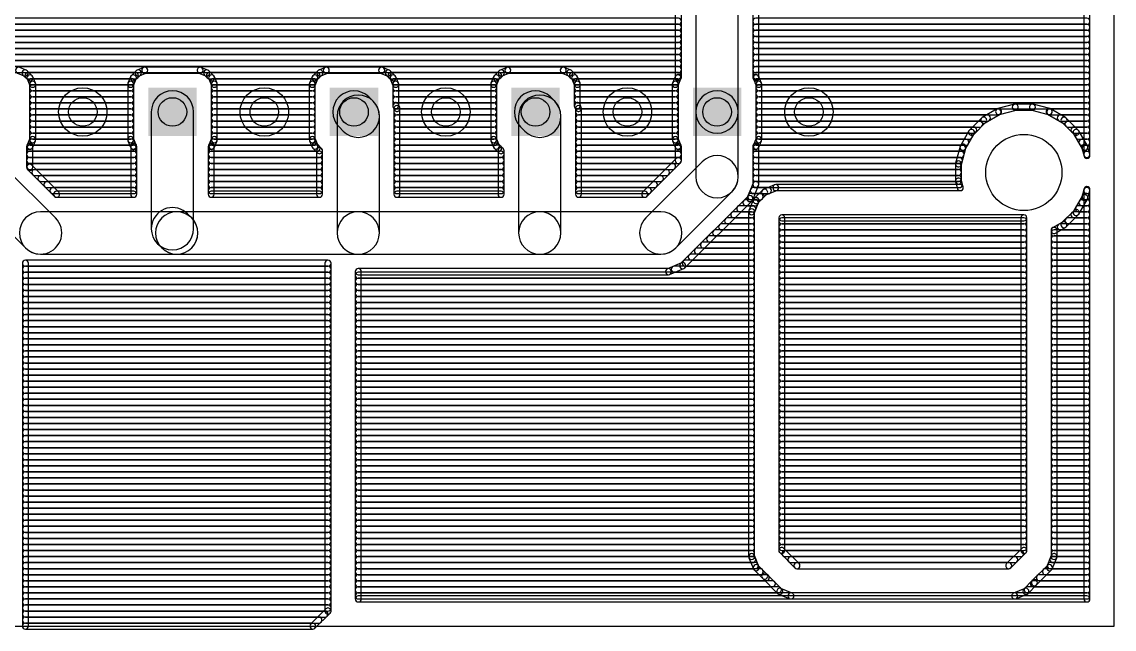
# Model space of a CAD drawing. Extents: x 5 to 83, y -5 to 101.
# Drawn here: x 36.68 to 82.53, y -5.21 to 20.29 of the extents above; entities that cross this region are included whole.
import ezdxf

# ---------------------------------------------------------------- set-up
doc = ezdxf.new("R2010")
doc.units = 0
for name, color, linetype in [('16', 175, 'CONTINUOUS'), ('17', 82, 'CONTINUOUS'), ('20', 30, 'CONTINUOUS'), ('44', 253, 'CONTINUOUS')]:
    doc.layers.add(name, color=color, linetype=linetype)

# ---------------------------------------------------------------- blocks, each defined once
blk = doc.blocks.new('SQUAREP')
blk.add_solid([(-0.5, -0.5), (0.5, -0.5), (-0.5, 0.5), (0.5, 0.5)])
blk = doc.blocks.new('ROUNDP')
blk.add_circle((0, 0), 0.5)

msp = doc.modelspace()

# ---------------------------------------------------------------- linework, layer by layer
at = {"layer": '16'}
for points in [[(81.26, 95.8006), (81.26, 14.6894, 1), (81.514, 14.6894), (81.514, 95.8006, 1)], [(66.7512, 16.51), (66.7512, 25.09, 1), (64.9732, 25.09), (64.9732, 16.51, 1)], [(64.1096, 23.6422), (64.1096, 17.9581, 1), (64.3636, 17.9581), (64.3636, 23.6422, 1)], [(67.6148, 17.9581), (67.6148, 23.6422, 1), (67.3608, 23.6422), (67.3608, 17.9581, 1)], [(35.0649, 19.939), (64.2366, 19.939, 1), (64.2366, 20.193), (35.0649, 20.193, 1)], [(35.3189, 20.193), (64.2366, 20.193, 1), (64.2366, 20.447), (35.3189, 20.447, 1)], [(67.4878, 20.193), (81.387, 20.193, 1), (81.387, 20.447), (67.4878, 20.447, 1)], [(67.4878, 19.939), (81.387, 19.939, 1), (81.387, 20.193), (67.4878, 20.193, 1)], [(34.8109, 19.685), (64.2366, 19.685, 1), (64.2366, 19.939), (34.8109, 19.939, 1)], [(67.4878, 19.685), (81.387, 19.685, 1), (81.387, 19.939), (67.4878, 19.939, 1)], [(34.3029, 19.177), (64.2366, 19.177, 1), (64.2366, 19.431), (34.3029, 19.431, 1)], [(34.5569, 19.431), (64.2366, 19.431, 1), (64.2366, 19.685), (34.5569, 19.685, 1)], [(67.4878, 19.431), (81.387, 19.431, 1), (81.387, 19.685), (67.4878, 19.685, 1)], [(67.4878, 19.177), (81.387, 19.177, 1), (81.387, 19.431), (67.4878, 19.431, 1)], [(33.7949, 18.669), (64.2366, 18.669, 1), (64.2366, 18.923), (33.7949, 18.923, 1)], [(34.0489, 18.923), (64.2366, 18.923, 1), (64.2366, 19.177), (34.0489, 19.177, 1)], [(67.4878, 18.923), (81.387, 18.923, 1), (81.387, 19.177), (67.4878, 19.177, 1)], [(67.4878, 18.669), (81.387, 18.669, 1), (81.387, 18.923), (67.4878, 18.923, 1)], [(33.2869, 18.161), (64.2366, 18.161, 1), (64.2366, 18.415), (33.2869, 18.415, 1)], [(33.5409, 18.415), (64.2366, 18.415, 1), (64.2366, 18.669), (33.5409, 18.669, 1)], [(36.8641, 18.2678), (36.5933, 18.3799, 1), (36.4961, 18.1453), (36.7668, 18.0331, 1)], [(41.7911, 18.3799), (41.5203, 18.2678, 1), (41.6175, 18.0331), (41.8883, 18.1453, 1)], [(44.1647, 18.3896), (41.8397, 18.3896, 1), (41.8397, 18.1356), (44.1647, 18.1356, 1)], [(44.4841, 18.2678), (44.2133, 18.3799, 1), (44.1161, 18.1453), (44.3868, 18.0331, 1)], [(49.4111, 18.3799), (49.1403, 18.2678, 1), (49.2375, 18.0331), (49.5083, 18.1453, 1)], [(51.7847, 18.3896), (49.4597, 18.3896, 1), (49.4597, 18.1356), (51.7847, 18.1356, 1)], [(52.1041, 18.2678), (51.8333, 18.3799, 1), (51.7361, 18.1453), (52.0068, 18.0331, 1)], [(57.0311, 18.3799), (56.7603, 18.2678, 1), (56.8575, 18.0331), (57.1283, 18.1453, 1)], [(59.4047, 18.3896), (57.0797, 18.3896, 1), (57.0797, 18.1356), (59.4047, 18.1356, 1)], [(59.7241, 18.2678), (59.4533, 18.3799, 1), (59.3561, 18.1453), (59.6268, 18.0331, 1)], [(67.4878, 18.415), (81.387, 18.415, 1), (81.387, 18.669), (67.4878, 18.669, 1)], [(67.4878, 18.161), (81.387, 18.161, 1), (81.387, 18.415), (67.4878, 18.415, 1)], [(37.1125, 18.0331), (36.9053, 18.2403, 1), (36.7256, 18.0607), (36.9329, 17.8534, 1)], [(36.9319, 17.907), (41.4525, 17.907, 1), (41.4525, 18.161), (36.9319, 18.161, 1)], [(37.2521, 17.7211), (37.14, 17.9919, 1), (36.9053, 17.8946), (37.0175, 17.6239, 1)], [(37.0903, 17.653), (41.2941, 17.653, 1), (41.2941, 17.907), (37.0903, 17.907, 1)], [(41.2444, 17.9919), (41.1323, 17.7211, 1), (41.3669, 17.6239), (41.4791, 17.8946, 1)], [(41.4791, 18.2403), (41.2719, 18.0331, 1), (41.4515, 17.8534), (41.6587, 18.0607, 1)], [(44.7325, 18.0331), (44.5253, 18.2403, 1), (44.3456, 18.0607), (44.5529, 17.8534, 1)], [(44.5519, 17.907), (49.0725, 17.907, 1), (49.0725, 18.161), (44.5519, 18.161, 1)], [(44.8721, 17.7211), (44.76, 17.9919, 1), (44.5253, 17.8946), (44.6375, 17.6239, 1)], [(44.7103, 17.653), (48.9141, 17.653, 1), (48.9141, 17.907), (44.7103, 17.907, 1)], [(48.8644, 17.9919), (48.7523, 17.7211, 1), (48.9869, 17.6239), (49.0991, 17.8946, 1)], [(49.0991, 18.2403), (48.8919, 18.0331, 1), (49.0715, 17.8534), (49.2787, 18.0607, 1)], [(52.3525, 18.0331), (52.1453, 18.2403, 1), (51.9656, 18.0607), (52.1729, 17.8534, 1)], [(52.1719, 17.907), (56.6925, 17.907, 1), (56.6925, 18.161), (52.1719, 18.161, 1)], [(52.4921, 17.7211), (52.38, 17.9919, 1), (52.1453, 17.8946), (52.2575, 17.6239, 1)], [(52.3303, 17.653), (56.5341, 17.653, 1), (56.5341, 17.907), (52.3303, 17.907, 1)], [(56.4844, 17.9919), (56.3723, 17.7211, 1), (56.6069, 17.6239), (56.7191, 17.8946, 1)], [(56.7191, 18.2403), (56.5119, 18.0331, 1), (56.6915, 17.8534), (56.8987, 18.0607, 1)], [(59.9725, 18.0331), (59.7653, 18.2403, 1), (59.5856, 18.0607), (59.7929, 17.8534, 1)], [(59.7919, 17.907), (64.2366, 17.907, 1), (64.2366, 18.161), (59.7919, 18.161, 1)], [(60.1121, 17.7211), (60, 17.9919, 1), (59.7653, 17.8946), (59.8775, 17.6239, 1)], [(59.9503, 17.653), (64.1541, 17.653, 1), (64.1541, 17.907), (59.9503, 17.907, 1)], [(64.1044, 17.9919), (63.9923, 17.7211, 1), (64.2269, 17.6239), (64.3391, 17.8946, 1)], [(64.1468, 18.0479), (64.1319, 18.0331, 1), (64.3115, 17.8534), (64.3264, 17.8683, 1)], [(67.4878, 17.907), (81.387, 17.907, 1), (81.387, 18.161), (67.4878, 18.161, 1)], [(67.5925, 18.0331), (67.5776, 18.0479, 1), (67.398, 17.8683), (67.4129, 17.8534, 1)], [(67.7321, 17.7211), (67.62, 17.9919, 1), (67.3853, 17.8946), (67.4975, 17.6239, 1)], [(67.5703, 17.653), (81.387, 17.653, 1), (81.387, 17.907), (67.5703, 17.907, 1)], [(37.2618, 15.3475), (37.2618, 17.6725, 1), (37.0078, 17.6725), (37.0078, 15.3475, 1)], [(37.1348, 17.399), (41.2496, 17.399, 1), (41.2496, 17.653), (37.1348, 17.653, 1)], [(41.1226, 17.6725), (41.1226, 15.3475, 1), (41.3766, 15.3475), (41.3766, 17.6725, 1)], [(44.8818, 15.3475), (44.8818, 17.6725, 1), (44.6278, 17.6725), (44.6278, 15.3475, 1)], [(44.7548, 17.399), (48.8696, 17.399, 1), (48.8696, 17.653), (44.7548, 17.653, 1)], [(48.7426, 17.6725), (48.7426, 15.3475, 1), (48.9966, 15.3475), (48.9966, 17.6725, 1)], [(52.5018, 16.7782), (52.5018, 17.6725, 1), (52.2478, 17.6725), (52.2478, 16.7782, 1)], [(52.3748, 17.399), (56.4896, 17.399, 1), (56.4896, 17.653), (52.3748, 17.653, 1)], [(56.3626, 17.6725), (56.3626, 15.3475, 1), (56.6166, 15.3475), (56.6166, 17.6725, 1)], [(60.1218, 16.7782), (60.1218, 17.6725, 1), (59.8678, 17.6725), (59.8678, 16.7782, 1)], [(59.9948, 17.399), (64.1096, 17.399, 1), (64.1096, 17.653), (59.9948, 17.653, 1)], [(63.9826, 17.6725), (63.9826, 15.3475, 1), (64.2366, 15.3475), (64.2366, 17.6725, 1)], [(67.7418, 15.3475), (67.7418, 17.6725, 1), (67.4878, 17.6725), (67.4878, 15.3475, 1)], [(67.6148, 17.399), (81.387, 17.399, 1), (81.387, 17.653), (67.6148, 17.653, 1)], [(37.1348, 17.145), (41.2496, 17.145, 1), (41.2496, 17.399), (37.1348, 17.399, 1)], [(37.1348, 16.891), (41.2496, 16.891, 1), (41.2496, 17.145), (37.1348, 17.145, 1)], [(42.1132, 16.51), (42.1132, 11.6078, 1), (43.8912, 11.6078), (43.8912, 16.51, 1)], [(44.7548, 17.145), (48.8696, 17.145, 1), (48.8696, 17.399), (44.7548, 17.399, 1)], [(44.7548, 16.891), (48.8696, 16.891, 1), (48.8696, 17.145), (44.7548, 17.145, 1)], [(49.9936, 15.8814), (50.1714, 15.7036, 1), (51.4286, 16.9608), (51.2508, 17.1386, 1)], [(49.911, 16.3322), (49.911, 11.43, 1), (51.689, 11.43), (51.689, 16.3322, 1)], [(52.3748, 17.145), (56.4896, 17.145, 1), (56.4896, 17.399), (52.3748, 17.399, 1)], [(52.3748, 16.891), (56.4896, 16.891, 1), (56.4896, 17.145), (52.3748, 17.145, 1)], [(57.6136, 15.8814), (57.7914, 15.7036, 1), (59.0486, 16.9608), (58.8708, 17.1386, 1)], [(57.531, 16.3322), (57.531, 11.43, 1), (59.309, 11.43), (59.309, 16.3322, 1)], [(59.9948, 17.145), (64.1096, 17.145, 1), (64.1096, 17.399), (59.9948, 17.399, 1)], [(59.9948, 16.891), (64.1096, 16.891, 1), (64.1096, 17.145), (59.9948, 17.145, 1)], [(66.7512, 13.7922), (66.7512, 16.51, 1), (64.9732, 16.51), (64.9732, 13.7922, 1)], [(67.6148, 17.145), (81.387, 17.145, 1), (81.387, 17.399), (67.6148, 17.399, 1)], [(67.6148, 16.891), (81.387, 16.891, 1), (81.387, 17.145), (67.6148, 17.145, 1)], [(37.1348, 16.637), (41.2496, 16.637, 1), (41.2496, 16.891), (37.1348, 16.891, 1)], [(37.1348, 16.383), (41.2496, 16.383, 1), (41.2496, 16.637), (37.1348, 16.637, 1)], [(44.7548, 16.637), (48.8696, 16.637, 1), (48.8696, 16.891), (44.7548, 16.891, 1)], [(44.7548, 16.383), (48.8696, 16.383, 1), (48.8696, 16.637), (44.7548, 16.637, 1)], [(52.5429, 16.7042), (52.4921, 16.8268, 1), (52.2575, 16.7296), (52.3083, 16.6069, 1)], [(52.3807, 16.637), (56.4896, 16.637, 1), (56.4896, 16.891), (52.3807, 16.891, 1)], [(52.5526, 13.0556), (52.5526, 16.6556, 1), (52.2986, 16.6556), (52.2986, 13.0556, 1)], [(52.4256, 16.383), (56.4896, 16.383, 1), (56.4896, 16.637), (52.4256, 16.637, 1)], [(60.1629, 16.7042), (60.1121, 16.8268, 1), (59.8775, 16.7296), (59.9283, 16.6069, 1)], [(60.0007, 16.637), (64.1096, 16.637, 1), (64.1096, 16.891), (60.0007, 16.891, 1)], [(60.1726, 13.0556), (60.1726, 16.6556, 1), (59.9186, 16.6556), (59.9186, 13.0556, 1)], [(60.0456, 16.383), (64.1096, 16.383, 1), (64.1096, 16.637), (60.0456, 16.637, 1)], [(67.6148, 16.637), (81.387, 16.637, 1), (81.387, 16.891), (67.6148, 16.891, 1)], [(67.6148, 16.383), (77.6534, 16.383, 1), (77.6534, 16.637), (67.6148, 16.637, 1)], [(77.6177, 16.6361), (76.9923, 16.2749, 1), (77.1193, 16.055), (77.7447, 16.4161, 1)], [(78.346, 16.8357), (77.6484, 16.6487, 1), (77.7141, 16.4034), (78.4117, 16.5903, 1)], [(79.1011, 16.84), (78.3789, 16.84, 1), (78.3789, 16.586), (79.1011, 16.586, 1)], [(79.8316, 16.6487), (79.134, 16.8357, 1), (79.0683, 16.5903), (79.7659, 16.4034, 1)], [(80.4877, 16.2749), (79.8623, 16.6361, 1), (79.7353, 16.4161), (80.3607, 16.055, 1)], [(79.8266, 16.383), (81.387, 16.383, 1), (81.387, 16.637), (79.8266, 16.637, 1)], [(37.1348, 16.129), (41.2496, 16.129, 1), (41.2496, 16.383), (37.1348, 16.383, 1)], [(37.1348, 15.875), (41.2496, 15.875, 1), (41.2496, 16.129), (37.1348, 16.129, 1)], [(44.7548, 16.129), (48.8696, 16.129, 1), (48.8696, 16.383), (44.7548, 16.383, 1)], [(44.7548, 15.875), (48.8696, 15.875, 1), (48.8696, 16.129), (44.7548, 16.129, 1)], [(52.4256, 16.129), (56.4896, 16.129, 1), (56.4896, 16.383), (52.4256, 16.383, 1)], [(52.4256, 15.875), (56.4896, 15.875, 1), (56.4896, 16.129), (52.4256, 16.129, 1)], [(60.0456, 16.129), (64.1096, 16.129, 1), (64.1096, 16.383), (60.0456, 16.383, 1)], [(60.0456, 15.875), (64.1096, 15.875, 1), (64.1096, 16.129), (60.0456, 16.129, 1)], [(67.6148, 16.129), (77.2135, 16.129, 1), (77.2135, 16.383), (67.6148, 16.383, 1)], [(67.6148, 15.875), (76.8928, 15.875, 1), (76.8928, 16.129), (67.6148, 16.129, 1)], [(76.966, 16.2547), (76.4553, 15.744, 1), (76.6349, 15.5644), (77.1456, 16.0751, 1)], [(80.2665, 16.129), (81.387, 16.129, 1), (81.387, 16.383), (80.2665, 16.383, 1)], [(81.0247, 15.744), (80.514, 16.2547, 1), (80.3344, 16.0751), (80.8451, 15.5644, 1)], [(80.5872, 15.875), (81.387, 15.875, 1), (81.387, 16.129), (80.5872, 16.129, 1)], [(37.1348, 15.621), (41.2496, 15.621, 1), (41.2496, 15.875), (37.1348, 15.875, 1)], [(37.1348, 15.367), (41.2496, 15.367, 1), (41.2496, 15.621), (37.1348, 15.621, 1)], [(44.7548, 15.621), (48.8696, 15.621, 1), (48.8696, 15.875), (44.7548, 15.875, 1)], [(44.7548, 15.367), (48.8696, 15.367, 1), (48.8696, 15.621), (44.7548, 15.621, 1)], [(52.4256, 15.621), (56.4896, 15.621, 1), (56.4896, 15.875), (52.4256, 15.875, 1)], [(52.4256, 15.367), (56.4896, 15.367, 1), (56.4896, 15.621), (52.4256, 15.621, 1)], [(60.0456, 15.621), (64.1096, 15.621, 1), (64.1096, 15.875), (60.0456, 15.875, 1)], [(60.0456, 15.367), (64.1096, 15.367, 1), (64.1096, 15.621), (60.0456, 15.621, 1)], [(67.6148, 15.621), (76.6388, 15.621, 1), (76.6388, 15.875), (67.6148, 15.875, 1)], [(67.6148, 15.367), (76.4525, 15.367, 1), (76.4525, 15.621), (67.6148, 15.621, 1)], [(76.4351, 15.7177), (76.0739, 15.0923, 1), (76.2939, 14.9653), (76.655, 15.5907, 1)], [(80.8412, 15.621), (81.387, 15.621, 1), (81.387, 15.875), (80.8412, 15.875, 1)], [(81.4061, 15.0923), (81.0449, 15.7177, 1), (80.825, 15.5907), (81.1861, 14.9653, 1)], [(81.0275, 15.367), (81.387, 15.367, 1), (81.387, 15.621), (81.0275, 15.621, 1)], [(37.0976, 14.9721), (37.1124, 14.9869, 1), (36.9329, 15.1666), (36.918, 15.1517, 1)], [(37.1348, 14.1861), (37.1348, 15.0619, 1), (36.8808, 15.0619), (36.8808, 14.1861, 1)], [(37.14, 15.0281), (37.2521, 15.2989, 1), (37.0175, 15.3961), (36.9053, 15.1253, 1)], [(37.0903, 15.113), (41.2941, 15.113, 1), (41.2941, 15.367), (37.0903, 15.367, 1)], [(41.1323, 15.2989), (41.2444, 15.0281, 1), (41.4791, 15.1253), (41.3669, 15.3961, 1)], [(41.2719, 14.9869), (41.2868, 14.9721, 1), (41.4664, 15.1517), (41.4515, 15.1666, 1)], [(41.2496, 15.0619), (41.2496, 13.0556, 1), (41.5036, 13.0556), (41.5036, 15.0619, 1)], [(44.7176, 14.9721), (44.7324, 14.9869, 1), (44.5529, 15.1666), (44.538, 15.1517, 1)], [(44.7548, 13.0556), (44.7548, 15.0619, 1), (44.5008, 15.0619), (44.5008, 13.0556, 1)], [(44.76, 15.0281), (44.8721, 15.2989, 1), (44.6375, 15.3961), (44.5253, 15.1253, 1)], [(44.7103, 15.113), (48.9141, 15.113, 1), (48.9141, 15.367), (44.7103, 15.367, 1)], [(48.7523, 15.2989), (48.8644, 15.0281, 1), (49.0991, 15.1253), (48.9869, 15.3961, 1)], [(48.8919, 14.9869), (49.0846, 14.7943, 1), (49.2642, 14.9739), (49.0715, 15.1666, 1)], [(52.4256, 15.113), (56.5341, 15.113, 1), (56.5341, 15.367), (52.4256, 15.367, 1)], [(56.3723, 15.2989), (56.4844, 15.0281, 1), (56.7191, 15.1253), (56.6069, 15.3961, 1)], [(56.5119, 14.9869), (56.7046, 14.7943, 1), (56.8842, 14.9739), (56.6915, 15.1666, 1)], [(60.0456, 15.113), (64.1541, 15.113, 1), (64.1541, 15.367), (60.0456, 15.367, 1)], [(63.9923, 15.2989), (64.1044, 15.0281, 1), (64.3391, 15.1253), (64.2269, 15.3961, 1)], [(64.1319, 14.9869), (64.1468, 14.9721, 1), (64.3264, 15.1517), (64.3115, 15.1665, 1)], [(64.1096, 15.0619), (64.1096, 14.4655, 1), (64.3636, 14.4655), (64.3636, 15.0619, 1)], [(67.5776, 14.9721), (67.5925, 14.9869, 1), (67.4129, 15.1665), (67.398, 15.1517, 1)], [(67.6148, 13.4688), (67.6148, 15.0619, 1), (67.3608, 15.0619), (67.3608, 13.4688, 1)], [(67.62, 15.0281), (67.7321, 15.2989, 1), (67.4975, 15.3961), (67.3853, 15.1253, 1)], [(67.5703, 15.113), (76.3059, 15.113, 1), (76.3059, 15.367), (67.5703, 15.367, 1)], [(76.0613, 15.0616), (75.8743, 14.364, 1), (76.1197, 14.2983), (76.3066, 14.9959, 1)], [(81.1741, 15.113), (81.387, 15.113, 1), (81.387, 15.367), (81.1741, 15.367, 1)], [(81.5097, 14.7222), (81.4187, 15.0616, 1), (81.1734, 14.9959), (81.2643, 14.6565, 1)], [(37.0078, 14.859), (41.3766, 14.859, 1), (41.3766, 15.113), (37.0078, 15.113, 1)], [(37.0078, 14.605), (41.3766, 14.605, 1), (41.3766, 14.859), (37.0078, 14.859, 1)], [(44.6278, 14.859), (49.0725, 14.859, 1), (49.0725, 15.113), (44.6278, 15.113, 1)], [(44.6278, 14.605), (49.1744, 14.605, 1), (49.1744, 14.859), (44.6278, 14.859, 1)], [(49.0474, 14.8841), (49.0474, 13.0556, 1), (49.3014, 13.0556), (49.3014, 14.8841, 1)], [(52.4256, 14.859), (56.6925, 14.859, 1), (56.6925, 15.113), (52.4256, 15.113, 1)], [(52.4256, 14.605), (56.7944, 14.605, 1), (56.7944, 14.859), (52.4256, 14.859, 1)], [(56.6674, 14.8841), (56.6674, 13.0556, 1), (56.9214, 13.0556), (56.9214, 14.8841, 1)], [(60.0456, 14.859), (64.2366, 14.859, 1), (64.2366, 15.113), (60.0456, 15.113, 1)], [(60.0456, 14.605), (64.2366, 14.605, 1), (64.2366, 14.859), (60.0456, 14.859, 1)], [(64.1286, 10.8014), (66.4908, 13.1636, 1), (65.2336, 14.4208), (62.8714, 12.0586, 1)], [(67.4878, 14.859), (76.1725, 14.859, 1), (76.1725, 15.113), (67.4878, 15.113, 1)], [(67.4878, 14.605), (76.1044, 14.605, 1), (76.1044, 14.859), (67.4878, 14.859, 1)], [(81.3075, 14.859), (81.387, 14.859, 1), (81.387, 15.113), (81.3075, 15.113, 1)], [(81.3756, 14.605), (81.387, 14.605, 1), (81.387, 14.859), (81.3756, 14.859, 1)], [(34.7536, 12.8842), (36.8364, 10.8014, 1), (38.0936, 12.0586), (36.0108, 14.1414, 1)], [(37.0078, 14.351), (41.3766, 14.351, 1), (41.3766, 14.605), (37.0078, 14.605, 1)], [(37.0078, 14.097), (41.3766, 14.097, 1), (41.3766, 14.351), (37.0078, 14.351, 1)], [(38.2281, 13.1454), (37.0976, 14.2759, 1), (36.918, 14.0963), (38.0485, 12.9658, 1)], [(44.6278, 14.351), (49.1744, 14.351, 1), (49.1744, 14.605), (44.6278, 14.605, 1)], [(44.6278, 14.097), (49.1744, 14.097, 1), (49.1744, 14.351), (44.6278, 14.351, 1)], [(52.4256, 14.351), (56.7944, 14.351, 1), (56.7944, 14.605), (52.4256, 14.605, 1)], [(52.4256, 14.097), (56.7944, 14.097, 1), (56.7944, 14.351), (52.4256, 14.351, 1)], [(60.0456, 14.351), (64.2366, 14.351, 1), (64.2366, 14.605), (60.0456, 14.605, 1)], [(60.0456, 14.097), (63.9951, 14.097, 1), (63.9951, 14.351), (60.0456, 14.351, 1)], [(64.1468, 14.5553), (62.7368, 13.1454, 1), (62.9165, 12.9658), (64.3264, 14.3757, 1)], [(67.4878, 14.351), (76.0364, 14.351, 1), (76.0364, 14.605), (67.4878, 14.605, 1)], [(67.4878, 14.097), (75.997, 14.097, 1), (75.997, 14.351), (67.4878, 14.351, 1)], [(75.87, 14.3311), (75.87, 13.6089, 1), (76.124, 13.6089), (76.124, 14.3311, 1)], [(37.2239, 13.843), (41.3766, 13.843, 1), (41.3766, 14.097), (37.2239, 14.097, 1)], [(37.4779, 13.589), (41.3766, 13.589, 1), (41.3766, 13.843), (37.4779, 13.843, 1)], [(44.6278, 13.843), (49.1744, 13.843, 1), (49.1744, 14.097), (44.6278, 14.097, 1)], [(44.6278, 13.589), (49.1744, 13.589, 1), (49.1744, 13.843), (44.6278, 13.843, 1)], [(52.4256, 13.843), (56.7944, 13.843, 1), (56.7944, 14.097), (52.4256, 14.097, 1)], [(52.4256, 13.589), (56.7944, 13.589, 1), (56.7944, 13.843), (52.4256, 13.843, 1)], [(60.0456, 13.843), (63.7411, 13.843, 1), (63.7411, 14.097), (60.0456, 14.097, 1)], [(60.0456, 13.589), (63.4871, 13.589, 1), (63.4871, 13.843), (60.0456, 13.843, 1)], [(67.4878, 13.843), (75.997, 13.843, 1), (75.997, 14.097), (67.4878, 14.097, 1)], [(67.4878, 13.589), (75.997, 13.589, 1), (75.997, 13.843), (67.4878, 13.843, 1)], [(37.7319, 13.335), (41.3766, 13.335, 1), (41.3766, 13.589), (37.7319, 13.589, 1)], [(37.9859, 13.081), (41.3766, 13.081, 1), (41.3766, 13.335), (37.9859, 13.335, 1)], [(44.6278, 13.335), (49.1744, 13.335, 1), (49.1744, 13.589), (44.6278, 13.589, 1)], [(44.6278, 13.081), (49.1744, 13.081, 1), (49.1744, 13.335), (44.6278, 13.335, 1)], [(52.4256, 13.335), (56.7944, 13.335, 1), (56.7944, 13.589), (52.4256, 13.589, 1)], [(52.4256, 13.081), (56.7944, 13.081, 1), (56.7944, 13.335), (52.4256, 13.335, 1)], [(60.0456, 13.335), (63.2331, 13.335, 1), (63.2331, 13.589), (60.0456, 13.589, 1)], [(60.0456, 13.081), (62.9791, 13.081, 1), (62.9791, 13.335), (60.0456, 13.335, 1)], [(67.3576, 12.8228), (67.6051, 13.4202, 1), (67.3705, 13.5174), (67.123, 12.92, 1)], [(67.3798, 13.081), (68.0208, 13.081, 1), (68.0208, 13.335), (67.3798, 13.335, 1)], [(67.485, 13.335), (76.0364, 13.335, 1), (76.0364, 13.589), (67.485, 13.589, 1)], [(68.2788, 13.4523), (67.812, 13.259, 1), (67.9092, 13.0243), (68.376, 13.2177, 1)], [(76.0704, 13.462), (68.3274, 13.462, 1), (68.3274, 13.208), (76.0704, 13.208, 1)], [(75.8743, 13.576), (75.9477, 13.3021, 1), (76.1931, 13.3679), (76.1197, 13.6417, 1)], [(81.4187, 12.8784), (81.5097, 13.2178, 1), (81.2643, 13.2835), (81.1734, 12.9441, 1)], [(81.3756, 13.081), (81.387, 13.081, 1), (81.387, 13.335), (81.3756, 13.335, 1)], [(81.26, 13.2506), (81.26, -3.937, 1), (81.514, -3.937), (81.514, 13.2506, 1)], [(41.3766, 13.1826), (38.1383, 13.1826, 1), (38.1383, 12.9286), (41.3766, 12.9286, 1)], [(49.1744, 13.1826), (44.6278, 13.1826, 1), (44.6278, 12.9286), (49.1744, 12.9286, 1)], [(56.7944, 13.1826), (52.4256, 13.1826, 1), (52.4256, 12.9286), (56.7944, 12.9286, 1)], [(62.8267, 13.1826), (60.0456, 13.1826, 1), (60.0456, 12.9286), (62.8267, 12.9286, 1)], [(64.5106, 9.9621), (67.3301, 12.7816, 1), (67.1505, 12.9612), (64.331, 10.1417, 1)], [(67.2745, 12.827), (67.673, 12.827, 1), (67.673, 13.081), (67.2745, 13.081, 1)], [(67.386, 12.833), (67.1927, 12.3662, 1), (67.4273, 12.269), (67.6207, 12.7358, 1)], [(67.7708, 13.2315), (67.4135, 12.8742, 1), (67.5931, 12.6946), (67.9504, 13.0518, 1)], [(81.0449, 12.2223), (81.4061, 12.8477, 1), (81.1861, 12.9747), (80.825, 12.3493, 1)], [(81.3075, 12.827), (81.387, 12.827, 1), (81.387, 13.081), (81.3075, 13.081, 1)], [(42.3736, 10.9792), (42.5514, 10.8014, 1), (43.8086, 12.0586), (43.6308, 12.2364, 1)], [(66.8149, 12.319), (67.3632, 12.319, 1), (67.3632, 12.573), (66.8149, 12.573, 1)], [(67.0689, 12.573), (67.4684, 12.573, 1), (67.4684, 12.827), (67.0689, 12.827, 1)], [(67.183, 12.3176), (67.183, -2.1576, 1), (67.437, -2.1576), (67.437, 12.3176, 1)], [(80.514, 11.6853), (81.0247, 12.196, 1), (80.8451, 12.3756), (80.3344, 11.8649, 1)], [(81.0275, 12.319), (81.387, 12.319, 1), (81.387, 12.573), (81.0275, 12.573, 1)], [(81.1741, 12.573), (81.387, 12.573, 1), (81.387, 12.827), (81.1741, 12.827, 1)], [(37.465, 10.541), (43.18, 10.541, 1), (43.18, 12.319), (37.465, 12.319, 1)], [(43.18, 10.541), (50.8, 10.541, 1), (50.8, 12.319), (43.18, 12.319, 1)], [(50.8, 10.541), (58.42, 10.541, 1), (58.42, 12.319), (50.8, 12.319, 1)], [(58.42, 10.541), (63.5, 10.541, 1), (63.5, 12.319), (58.42, 12.319, 1)], [(66.3069, 11.811), (67.31, 11.811, 1), (67.31, 12.065), (66.3069, 12.065, 1)], [(66.5609, 12.065), (67.31, 12.065, 1), (67.31, 12.319), (66.5609, 12.319, 1)], [(80.5872, 11.811), (81.387, 11.811, 1), (81.387, 12.065), (80.5872, 12.065, 1)], [(80.8412, 12.065), (81.387, 12.065, 1), (81.387, 12.319), (80.8412, 12.319, 1)], [(65.7989, 11.303), (67.31, 11.303, 1), (67.31, 11.557), (65.7989, 11.557, 1)], [(66.0529, 11.557), (67.31, 11.557, 1), (67.31, 11.811), (66.0529, 11.811, 1)], [(80.0735, 11.4259), (80.4877, 11.6651, 1), (80.3607, 11.885), (79.9465, 11.6459, 1)], [(80.137, -2.1576), (80.137, 11.5359, 1), (79.883, 11.5359), (79.883, -2.1576, 1)], [(80.01, 11.303), (81.387, 11.303, 1), (81.387, 11.557), (80.01, 11.557, 1)], [(80.2665, 11.557), (81.387, 11.557, 1), (81.387, 11.811), (80.2665, 11.811, 1)], [(65.2909, 10.795), (67.31, 10.795, 1), (67.31, 11.049), (65.2909, 11.049, 1)], [(65.5449, 11.049), (67.31, 11.049, 1), (67.31, 11.303), (65.5449, 11.303, 1)], [(80.01, 11.049), (81.387, 11.049, 1), (81.387, 11.303), (80.01, 11.303, 1)], [(80.01, 10.795), (81.387, 10.795, 1), (81.387, 11.049), (80.01, 11.049, 1)], [(65.0369, 10.541), (67.31, 10.541, 1), (67.31, 10.795), (65.0369, 10.795, 1)], [(80.01, 10.541), (81.387, 10.541, 1), (81.387, 10.795), (80.01, 10.795, 1)], [(63.872, 9.6871), (64.4694, 9.9345, 1), (64.3722, 10.1692), (63.7747, 9.9217, 1)], [(64.5289, 10.033), (67.31, 10.033, 1), (67.31, 10.287), (64.5289, 10.287, 1)], [(64.7829, 10.287), (67.31, 10.287, 1), (67.31, 10.541), (64.7829, 10.541, 1)], [(80.01, 10.287), (81.387, 10.287, 1), (81.387, 10.541), (80.01, 10.541, 1)], [(80.01, 10.033), (81.387, 10.033, 1), (81.387, 10.287), (80.01, 10.287, 1)], [(50.927, -3.937), (50.927, 9.8044, 1), (50.673, 9.8044), (50.673, -3.937, 1)], [(50.8, 9.6774), (63.8234, 9.6774, 1), (63.8234, 9.9314), (50.8, 9.9314, 1)], [(50.8, 9.525), (67.31, 9.525, 1), (67.31, 9.779), (50.8, 9.779, 1)], [(64.0686, 9.779), (67.31, 9.779, 1), (67.31, 10.033), (64.0686, 10.033, 1)], [(80.01, 9.779), (81.387, 9.779, 1), (81.387, 10.033), (80.01, 10.033, 1)], [(80.01, 9.525), (81.387, 9.525, 1), (81.387, 9.779), (80.01, 9.779, 1)], [(50.8, 9.271), (67.31, 9.271, 1), (67.31, 9.525), (50.8, 9.525, 1)], [(50.8, 9.017), (67.31, 9.017, 1), (67.31, 9.271), (50.8, 9.271, 1)], [(80.01, 9.271), (81.387, 9.271, 1), (81.387, 9.525), (80.01, 9.525, 1)], [(80.01, 9.017), (81.387, 9.017, 1), (81.387, 9.271), (80.01, 9.271, 1)], [(50.8, 8.763), (67.31, 8.763, 1), (67.31, 9.017), (50.8, 9.017, 1)], [(50.8, 8.509), (67.31, 8.509, 1), (67.31, 8.763), (50.8, 8.763, 1)], [(80.01, 8.763), (81.387, 8.763, 1), (81.387, 9.017), (80.01, 9.017, 1)], [(80.01, 8.509), (81.387, 8.509, 1), (81.387, 8.763), (80.01, 8.763, 1)], [(50.8, 8.255), (67.31, 8.255, 1), (67.31, 8.509), (50.8, 8.509, 1)], [(50.8, 8.001), (67.31, 8.001, 1), (67.31, 8.255), (50.8, 8.255, 1)], [(80.01, 8.255), (81.387, 8.255, 1), (81.387, 8.509), (80.01, 8.509, 1)], [(80.01, 8.001), (81.387, 8.001, 1), (81.387, 8.255), (80.01, 8.255, 1)], [(50.8, 7.747), (67.31, 7.747, 1), (67.31, 8.001), (50.8, 8.001, 1)], [(80.01, 7.747), (81.387, 7.747, 1), (81.387, 8.001), (80.01, 8.001, 1)], [(50.8, 7.493), (67.31, 7.493, 1), (67.31, 7.747), (50.8, 7.747, 1)], [(50.8, 7.239), (67.31, 7.239, 1), (67.31, 7.493), (50.8, 7.493, 1)], [(80.01, 7.493), (81.387, 7.493, 1), (81.387, 7.747), (80.01, 7.747, 1)], [(80.01, 7.239), (81.387, 7.239, 1), (81.387, 7.493), (80.01, 7.493, 1)], [(50.8, 6.985), (67.31, 6.985, 1), (67.31, 7.239), (50.8, 7.239, 1)], [(50.8, 6.731), (67.31, 6.731, 1), (67.31, 6.985), (50.8, 6.985, 1)], [(80.01, 6.985), (81.387, 6.985, 1), (81.387, 7.239), (80.01, 7.239, 1)], [(80.01, 6.731), (81.387, 6.731, 1), (81.387, 6.985), (80.01, 6.985, 1)], [(50.8, 6.477), (67.31, 6.477, 1), (67.31, 6.731), (50.8, 6.731, 1)], [(50.8, 6.223), (67.31, 6.223, 1), (67.31, 6.477), (50.8, 6.477, 1)], [(80.01, 6.477), (81.387, 6.477, 1), (81.387, 6.731), (80.01, 6.731, 1)], [(80.01, 6.223), (81.387, 6.223, 1), (81.387, 6.477), (80.01, 6.477, 1)], [(50.8, 5.969), (67.31, 5.969, 1), (67.31, 6.223), (50.8, 6.223, 1)], [(50.8, 5.715), (67.31, 5.715, 1), (67.31, 5.969), (50.8, 5.969, 1)], [(80.01, 5.969), (81.387, 5.969, 1), (81.387, 6.223), (80.01, 6.223, 1)], [(80.01, 5.715), (81.387, 5.715, 1), (81.387, 5.969), (80.01, 5.969, 1)], [(50.8, 5.461), (67.31, 5.461, 1), (67.31, 5.715), (50.8, 5.715, 1)], [(80.01, 5.461), (81.387, 5.461, 1), (81.387, 5.715), (80.01, 5.715, 1)], [(50.8, 5.207), (67.31, 5.207, 1), (67.31, 5.461), (50.8, 5.461, 1)], [(50.8, 4.953), (67.31, 4.953, 1), (67.31, 5.207), (50.8, 5.207, 1)], [(80.01, 5.207), (81.387, 5.207, 1), (81.387, 5.461), (80.01, 5.461, 1)], [(80.01, 4.953), (81.387, 4.953, 1), (81.387, 5.207), (80.01, 5.207, 1)], [(50.8, 4.699), (67.31, 4.699, 1), (67.31, 4.953), (50.8, 4.953, 1)], [(50.8, 4.445), (67.31, 4.445, 1), (67.31, 4.699), (50.8, 4.699, 1)], [(80.01, 4.699), (81.387, 4.699, 1), (81.387, 4.953), (80.01, 4.953, 1)], [(80.01, 4.445), (81.387, 4.445, 1), (81.387, 4.699), (80.01, 4.699, 1)], [(50.8, 4.191), (67.31, 4.191, 1), (67.31, 4.445), (50.8, 4.445, 1)], [(50.8, 3.937), (67.31, 3.937, 1), (67.31, 4.191), (50.8, 4.191, 1)], [(80.01, 4.191), (81.387, 4.191, 1), (81.387, 4.445), (80.01, 4.445, 1)], [(80.01, 3.937), (81.387, 3.937, 1), (81.387, 4.191), (80.01, 4.191, 1)], [(50.8, 3.683), (67.31, 3.683, 1), (67.31, 3.937), (50.8, 3.937, 1)], [(50.8, 3.429), (67.31, 3.429, 1), (67.31, 3.683), (50.8, 3.683, 1)], [(80.01, 3.683), (81.387, 3.683, 1), (81.387, 3.937), (80.01, 3.937, 1)], [(80.01, 3.429), (81.387, 3.429, 1), (81.387, 3.683), (80.01, 3.683, 1)], [(50.8, 3.175), (67.31, 3.175, 1), (67.31, 3.429), (50.8, 3.429, 1)], [(80.01, 3.175), (81.387, 3.175, 1), (81.387, 3.429), (80.01, 3.429, 1)], [(50.8, 2.921), (67.31, 2.921, 1), (67.31, 3.175), (50.8, 3.175, 1)], [(50.8, 2.667), (67.31, 2.667, 1), (67.31, 2.921), (50.8, 2.921, 1)], [(80.01, 2.921), (81.387, 2.921, 1), (81.387, 3.175), (80.01, 3.175, 1)], [(80.01, 2.667), (81.387, 2.667, 1), (81.387, 2.921), (80.01, 2.921, 1)], [(50.8, 2.413), (67.31, 2.413, 1), (67.31, 2.667), (50.8, 2.667, 1)], [(50.8, 2.159), (67.31, 2.159, 1), (67.31, 2.413), (50.8, 2.413, 1)], [(80.01, 2.413), (81.387, 2.413, 1), (81.387, 2.667), (80.01, 2.667, 1)], [(80.01, 2.159), (81.387, 2.159, 1), (81.387, 2.413), (80.01, 2.413, 1)], [(50.8, 1.905), (67.31, 1.905, 1), (67.31, 2.159), (50.8, 2.159, 1)], [(50.8, 1.651), (67.31, 1.651, 1), (67.31, 1.905), (50.8, 1.905, 1)], [(80.01, 1.905), (81.387, 1.905, 1), (81.387, 2.159), (80.01, 2.159, 1)], [(80.01, 1.651), (81.387, 1.651, 1), (81.387, 1.905), (80.01, 1.905, 1)], [(50.8, 1.397), (67.31, 1.397, 1), (67.31, 1.651), (50.8, 1.651, 1)], [(50.8, 1.143), (67.31, 1.143, 1), (67.31, 1.397), (50.8, 1.397, 1)], [(80.01, 1.397), (81.387, 1.397, 1), (81.387, 1.651), (80.01, 1.651, 1)], [(80.01, 1.143), (81.387, 1.143, 1), (81.387, 1.397), (80.01, 1.397, 1)], [(50.8, 0.889), (67.31, 0.889, 1), (67.31, 1.143), (50.8, 1.143, 1)], [(80.01, 0.889), (81.387, 0.889, 1), (81.387, 1.143), (80.01, 1.143, 1)], [(50.8, 0.635), (67.31, 0.635, 1), (67.31, 0.889), (50.8, 0.889, 1)], [(50.8, 0.381), (67.31, 0.381, 1), (67.31, 0.635), (50.8, 0.635, 1)], [(80.01, 0.635), (81.387, 0.635, 1), (81.387, 0.889), (80.01, 0.889, 1)], [(80.01, 0.381), (81.387, 0.381, 1), (81.387, 0.635), (80.01, 0.635, 1)], [(50.8, 0.127), (67.31, 0.127, 1), (67.31, 0.381), (50.8, 0.381, 1)], [(50.8, -0.127), (67.31, -0.127, 1), (67.31, 0.127), (50.8, 0.127, 1)], [(80.01, 0.127), (81.387, 0.127, 1), (81.387, 0.381), (80.01, 0.381, 1)], [(80.01, -0.127), (81.387, -0.127, 1), (81.387, 0.127), (80.01, 0.127, 1)], [(50.8, -0.381), (67.31, -0.381, 1), (67.31, -0.127), (50.8, -0.127, 1)], [(50.8, -0.635), (67.31, -0.635, 1), (67.31, -0.381), (50.8, -0.381, 1)], [(80.01, -0.381), (81.387, -0.381, 1), (81.387, -0.127), (80.01, -0.127, 1)], [(80.01, -0.635), (81.387, -0.635, 1), (81.387, -0.381), (80.01, -0.381, 1)], [(50.8, -0.889), (67.31, -0.889, 1), (67.31, -0.635), (50.8, -0.635, 1)], [(50.8, -1.143), (67.31, -1.143, 1), (67.31, -0.889), (50.8, -0.889, 1)], [(80.01, -0.889), (81.387, -0.889, 1), (81.387, -0.635), (80.01, -0.635, 1)], [(80.01, -1.143), (81.387, -1.143, 1), (81.387, -0.889), (80.01, -0.889, 1)], [(50.8, -1.397), (67.31, -1.397, 1), (67.31, -1.143), (50.8, -1.143, 1)], [(80.01, -1.397), (81.387, -1.397, 1), (81.387, -1.143), (80.01, -1.143, 1)], [(50.8, -1.651), (67.31, -1.651, 1), (67.31, -1.397), (50.8, -1.397, 1)], [(50.8, -1.905), (67.31, -1.905, 1), (67.31, -1.651), (50.8, -1.651, 1)], [(80.01, -1.651), (81.387, -1.651, 1), (81.387, -1.397), (80.01, -1.397, 1)], [(80.01, -1.905), (81.387, -1.905, 1), (81.387, -1.651), (80.01, -1.651, 1)], [(50.8, -2.159), (67.31, -2.159, 1), (67.31, -1.905), (50.8, -1.905, 1)], [(50.8, -2.413), (67.3632, -2.413, 1), (67.3632, -2.159), (50.8, -2.159, 1)], [(67.1927, -2.2062), (67.386, -2.673, 1), (67.6207, -2.5758), (67.4273, -2.109, 1)], [(79.934, -2.673), (80.1273, -2.2062, 1), (79.8927, -2.109), (79.6993, -2.5758, 1)], [(79.9568, -2.413), (81.387, -2.413, 1), (81.387, -2.159), (79.9568, -2.159, 1)], [(80.01, -2.159), (81.387, -2.159, 1), (81.387, -1.905), (80.01, -1.905, 1)], [(50.8, -2.667), (67.4684, -2.667, 1), (67.4684, -2.413), (50.8, -2.413, 1)], [(50.8, -2.921), (67.673, -2.921, 1), (67.673, -2.667), (50.8, -2.667, 1)], [(67.4135, -2.7142), (67.7708, -3.0715, 1), (67.9504, -2.8918), (67.5931, -2.5346, 1)], [(79.2715, -3.3492), (79.9065, -2.7142, 1), (79.7268, -2.5346), (79.0918, -3.1696, 1)], [(79.647, -2.921), (81.387, -2.921, 1), (81.387, -2.667), (79.647, -2.667, 1)], [(79.8516, -2.667), (81.387, -2.667, 1), (81.387, -2.413), (79.8516, -2.413, 1)], [(50.8, -3.175), (67.927, -3.175, 1), (67.927, -2.921), (50.8, -2.921, 1)], [(50.8, -3.429), (68.181, -3.429, 1), (68.181, -3.175), (50.8, -3.175, 1)], [(67.7708, -3.0715), (68.4058, -3.7065, 1), (68.5854, -3.5268), (67.9504, -2.8918, 1)], [(78.9142, -3.7065), (79.2715, -3.3492, 1), (79.0918, -3.1696), (78.7346, -3.5268, 1)], [(79.139, -3.429), (81.387, -3.429, 1), (81.387, -3.175), (79.139, -3.175, 1)], [(79.393, -3.175), (81.387, -3.175, 1), (81.387, -2.921), (79.393, -2.921, 1)], [(50.8, -3.683), (68.435, -3.683, 1), (68.435, -3.429), (50.8, -3.429, 1)], [(68.447, -3.734), (68.9138, -3.9273, 1), (69.011, -3.6927), (68.5442, -3.4993, 1)], [(78.4062, -3.9273), (78.873, -3.734, 1), (78.7758, -3.4993), (78.309, -3.6927, 1)], [(78.885, -3.683), (81.387, -3.683, 1), (81.387, -3.429), (78.885, -3.429, 1)], [(50.8, -3.937), (81.387, -3.937, 1), (81.387, -3.683), (50.8, -3.683, 1)], [(81.387, -3.81), (50.8, -3.81, 1), (50.8, -4.064), (81.387, -4.064, 1)], [(68.9624, -3.937), (78.3576, -3.937, 1), (78.3576, -3.683), (68.9624, -3.683, 1)]]:
    msp.add_lwpolyline(points, format="xyb", close=True, dxfattribs=at)
at = {"layer": '20'}
for p, q in [((82.53, -5.08), (82.53, 100.635)), ((5.08, -5.08), (82.53, -5.08))]:
    msp.add_line(p, q, dxfattribs=at)
for points in [[(68.58, 11.938), (78.74, 11.938, 1), (78.74, 12.192), (68.58, 12.192, 1)], [(68.707, -1.905), (68.707, 12.065, 1), (68.453, 12.065), (68.453, -1.905, 1)], [(68.58, 11.811), (78.74, 11.811, 1), (78.74, 12.065), (68.58, 12.065, 1)], [(78.613, 12.065), (78.613, -1.905, 1), (78.867, -1.905), (78.867, 12.065, 1)], [(68.58, 11.557), (78.74, 11.557, 1), (78.74, 11.811), (68.58, 11.811, 1)], [(68.58, 11.303), (78.74, 11.303, 1), (78.74, 11.557), (68.58, 11.557, 1)], [(68.58, 11.049), (78.74, 11.049, 1), (78.74, 11.303), (68.58, 11.303, 1)], [(68.58, 10.795), (78.74, 10.795, 1), (78.74, 11.049), (68.58, 11.049, 1)], [(68.58, 10.541), (78.74, 10.541, 1), (78.74, 10.795), (68.58, 10.795, 1)], [(36.703, 10.16), (36.703, -5.08, 1), (36.957, -5.08), (36.957, 10.16, 1)], [(49.53, 10.287), (36.83, 10.287, 1), (36.83, 10.033), (49.53, 10.033, 1)], [(49.657, -4.445), (49.657, 10.16, 1), (49.403, 10.16), (49.403, -4.445, 1)], [(68.58, 10.287), (78.74, 10.287, 1), (78.74, 10.541), (68.58, 10.541, 1)], [(68.58, 10.033), (78.74, 10.033, 1), (78.74, 10.287), (68.58, 10.287, 1)], [(36.83, 9.779), (49.53, 9.779, 1), (49.53, 10.033), (36.83, 10.033, 1)], [(36.83, 9.525), (49.53, 9.525, 1), (49.53, 9.779), (36.83, 9.779, 1)], [(68.58, 9.779), (78.74, 9.779, 1), (78.74, 10.033), (68.58, 10.033, 1)], [(68.58, 9.525), (78.74, 9.525, 1), (78.74, 9.779), (68.58, 9.779, 1)], [(36.83, 9.271), (49.53, 9.271, 1), (49.53, 9.525), (36.83, 9.525, 1)], [(36.83, 9.017), (49.53, 9.017, 1), (49.53, 9.271), (36.83, 9.271, 1)], [(68.58, 9.271), (78.74, 9.271, 1), (78.74, 9.525), (68.58, 9.525, 1)], [(68.58, 9.017), (78.74, 9.017, 1), (78.74, 9.271), (68.58, 9.271, 1)], [(36.83, 8.763), (49.53, 8.763, 1), (49.53, 9.017), (36.83, 9.017, 1)], [(36.83, 8.509), (49.53, 8.509, 1), (49.53, 8.763), (36.83, 8.763, 1)], [(68.58, 8.763), (78.74, 8.763, 1), (78.74, 9.017), (68.58, 9.017, 1)], [(68.58, 8.509), (78.74, 8.509, 1), (78.74, 8.763), (68.58, 8.763, 1)], [(36.83, 8.255), (49.53, 8.255, 1), (49.53, 8.509), (36.83, 8.509, 1)], [(36.83, 8.001), (49.53, 8.001, 1), (49.53, 8.255), (36.83, 8.255, 1)], [(68.58, 8.255), (78.74, 8.255, 1), (78.74, 8.509), (68.58, 8.509, 1)], [(68.58, 8.001), (78.74, 8.001, 1), (78.74, 8.255), (68.58, 8.255, 1)], [(36.83, 7.747), (49.53, 7.747, 1), (49.53, 8.001), (36.83, 8.001, 1)], [(68.58, 7.747), (78.74, 7.747, 1), (78.74, 8.001), (68.58, 8.001, 1)], [(36.83, 7.493), (49.53, 7.493, 1), (49.53, 7.747), (36.83, 7.747, 1)], [(36.83, 7.239), (49.53, 7.239, 1), (49.53, 7.493), (36.83, 7.493, 1)], [(68.58, 7.493), (78.74, 7.493, 1), (78.74, 7.747), (68.58, 7.747, 1)], [(68.58, 7.239), (78.74, 7.239, 1), (78.74, 7.493), (68.58, 7.493, 1)], [(36.83, 6.985), (49.53, 6.985, 1), (49.53, 7.239), (36.83, 7.239, 1)], [(36.83, 6.731), (49.53, 6.731, 1), (49.53, 6.985), (36.83, 6.985, 1)], [(68.58, 6.985), (78.74, 6.985, 1), (78.74, 7.239), (68.58, 7.239, 1)], [(68.58, 6.731), (78.74, 6.731, 1), (78.74, 6.985), (68.58, 6.985, 1)], [(36.83, 6.477), (49.53, 6.477, 1), (49.53, 6.731), (36.83, 6.731, 1)], [(36.83, 6.223), (49.53, 6.223, 1), (49.53, 6.477), (36.83, 6.477, 1)], [(68.58, 6.477), (78.74, 6.477, 1), (78.74, 6.731), (68.58, 6.731, 1)], [(68.58, 6.223), (78.74, 6.223, 1), (78.74, 6.477), (68.58, 6.477, 1)], [(36.83, 5.969), (49.53, 5.969, 1), (49.53, 6.223), (36.83, 6.223, 1)], [(36.83, 5.715), (49.53, 5.715, 1), (49.53, 5.969), (36.83, 5.969, 1)], [(68.58, 5.969), (78.74, 5.969, 1), (78.74, 6.223), (68.58, 6.223, 1)], [(68.58, 5.715), (78.74, 5.715, 1), (78.74, 5.969), (68.58, 5.969, 1)], [(36.83, 5.461), (49.53, 5.461, 1), (49.53, 5.715), (36.83, 5.715, 1)], [(68.58, 5.461), (78.74, 5.461, 1), (78.74, 5.715), (68.58, 5.715, 1)], [(36.83, 5.207), (49.53, 5.207, 1), (49.53, 5.461), (36.83, 5.461, 1)], [(36.83, 4.953), (49.53, 4.953, 1), (49.53, 5.207), (36.83, 5.207, 1)], [(68.58, 5.207), (78.74, 5.207, 1), (78.74, 5.461), (68.58, 5.461, 1)], [(68.58, 4.953), (78.74, 4.953, 1), (78.74, 5.207), (68.58, 5.207, 1)], [(36.83, 4.699), (49.53, 4.699, 1), (49.53, 4.953), (36.83, 4.953, 1)], [(36.83, 4.445), (49.53, 4.445, 1), (49.53, 4.699), (36.83, 4.699, 1)], [(68.58, 4.699), (78.74, 4.699, 1), (78.74, 4.953), (68.58, 4.953, 1)], [(68.58, 4.445), (78.74, 4.445, 1), (78.74, 4.699), (68.58, 4.699, 1)], [(36.83, 4.191), (49.53, 4.191, 1), (49.53, 4.445), (36.83, 4.445, 1)], [(36.83, 3.937), (49.53, 3.937, 1), (49.53, 4.191), (36.83, 4.191, 1)], [(68.58, 4.191), (78.74, 4.191, 1), (78.74, 4.445), (68.58, 4.445, 1)], [(68.58, 3.937), (78.74, 3.937, 1), (78.74, 4.191), (68.58, 4.191, 1)], [(36.83, 3.683), (49.53, 3.683, 1), (49.53, 3.937), (36.83, 3.937, 1)], [(36.83, 3.429), (49.53, 3.429, 1), (49.53, 3.683), (36.83, 3.683, 1)], [(68.58, 3.683), (78.74, 3.683, 1), (78.74, 3.937), (68.58, 3.937, 1)], [(68.58, 3.429), (78.74, 3.429, 1), (78.74, 3.683), (68.58, 3.683, 1)], [(36.83, 3.175), (49.53, 3.175, 1), (49.53, 3.429), (36.83, 3.429, 1)], [(68.58, 3.175), (78.74, 3.175, 1), (78.74, 3.429), (68.58, 3.429, 1)], [(36.83, 2.921), (49.53, 2.921, 1), (49.53, 3.175), (36.83, 3.175, 1)], [(36.83, 2.667), (49.53, 2.667, 1), (49.53, 2.921), (36.83, 2.921, 1)], [(68.58, 2.921), (78.74, 2.921, 1), (78.74, 3.175), (68.58, 3.175, 1)], [(68.58, 2.667), (78.74, 2.667, 1), (78.74, 2.921), (68.58, 2.921, 1)], [(36.83, 2.413), (49.53, 2.413, 1), (49.53, 2.667), (36.83, 2.667, 1)], [(36.83, 2.159), (49.53, 2.159, 1), (49.53, 2.413), (36.83, 2.413, 1)], [(68.58, 2.413), (78.74, 2.413, 1), (78.74, 2.667), (68.58, 2.667, 1)], [(68.58, 2.159), (78.74, 2.159, 1), (78.74, 2.413), (68.58, 2.413, 1)], [(36.83, 1.905), (49.53, 1.905, 1), (49.53, 2.159), (36.83, 2.159, 1)], [(36.83, 1.651), (49.53, 1.651, 1), (49.53, 1.905), (36.83, 1.905, 1)], [(68.58, 1.905), (78.74, 1.905, 1), (78.74, 2.159), (68.58, 2.159, 1)], [(68.58, 1.651), (78.74, 1.651, 1), (78.74, 1.905), (68.58, 1.905, 1)], [(36.83, 1.397), (49.53, 1.397, 1), (49.53, 1.651), (36.83, 1.651, 1)], [(36.83, 1.143), (49.53, 1.143, 1), (49.53, 1.397), (36.83, 1.397, 1)], [(68.58, 1.397), (78.74, 1.397, 1), (78.74, 1.651), (68.58, 1.651, 1)], [(68.58, 1.143), (78.74, 1.143, 1), (78.74, 1.397), (68.58, 1.397, 1)], [(36.83, 0.889), (49.53, 0.889, 1), (49.53, 1.143), (36.83, 1.143, 1)], [(68.58, 0.889), (78.74, 0.889, 1), (78.74, 1.143), (68.58, 1.143, 1)], [(36.83, 0.635), (49.53, 0.635, 1), (49.53, 0.889), (36.83, 0.889, 1)], [(36.83, 0.381), (49.53, 0.381, 1), (49.53, 0.635), (36.83, 0.635, 1)], [(68.58, 0.635), (78.74, 0.635, 1), (78.74, 0.889), (68.58, 0.889, 1)], [(68.58, 0.381), (78.74, 0.381, 1), (78.74, 0.635), (68.58, 0.635, 1)], [(36.83, 0.127), (49.53, 0.127, 1), (49.53, 0.381), (36.83, 0.381, 1)], [(36.83, -0.127), (49.53, -0.127, 1), (49.53, 0.127), (36.83, 0.127, 1)], [(68.58, 0.127), (78.74, 0.127, 1), (78.74, 0.381), (68.58, 0.381, 1)], [(68.58, -0.127), (78.74, -0.127, 1), (78.74, 0.127), (68.58, 0.127, 1)], [(36.83, -0.381), (49.53, -0.381, 1), (49.53, -0.127), (36.83, -0.127, 1)], [(36.83, -0.635), (49.53, -0.635, 1), (49.53, -0.381), (36.83, -0.381, 1)], [(68.58, -0.381), (78.74, -0.381, 1), (78.74, -0.127), (68.58, -0.127, 1)], [(68.58, -0.635), (78.74, -0.635, 1), (78.74, -0.381), (68.58, -0.381, 1)], [(36.83, -0.889), (49.53, -0.889, 1), (49.53, -0.635), (36.83, -0.635, 1)], [(36.83, -1.143), (49.53, -1.143, 1), (49.53, -0.889), (36.83, -0.889, 1)], [(68.58, -0.889), (78.74, -0.889, 1), (78.74, -0.635), (68.58, -0.635, 1)], [(68.58, -1.143), (78.74, -1.143, 1), (78.74, -0.889), (68.58, -0.889, 1)], [(36.83, -1.397), (49.53, -1.397, 1), (49.53, -1.143), (36.83, -1.143, 1)], [(68.58, -1.397), (78.74, -1.397, 1), (78.74, -1.143), (68.58, -1.143, 1)], [(36.83, -1.651), (49.53, -1.651, 1), (49.53, -1.397), (36.83, -1.397, 1)], [(36.83, -1.905), (49.53, -1.905, 1), (49.53, -1.651), (36.83, -1.651, 1)], [(68.58, -1.651), (78.74, -1.651, 1), (78.74, -1.397), (68.58, -1.397, 1)], [(68.58, -1.905), (78.74, -1.905, 1), (78.74, -1.651), (68.58, -1.651, 1)], [(69.3048, -2.4502), (68.6698, -1.8152, 1), (68.4902, -1.9948), (69.1252, -2.6298, 1)], [(78.6502, -1.8152), (78.0152, -2.4502, 1), (78.1948, -2.6298), (78.8298, -1.9948, 1)], [(36.83, -2.159), (49.53, -2.159, 1), (49.53, -1.905), (36.83, -1.905, 1)], [(36.83, -2.413), (49.53, -2.413, 1), (49.53, -2.159), (36.83, -2.159, 1)], [(68.707, -2.159), (78.613, -2.159, 1), (78.613, -1.905), (68.707, -1.905, 1)], [(68.961, -2.413), (78.359, -2.413, 1), (78.359, -2.159), (68.961, -2.159, 1)], [(36.83, -2.667), (49.53, -2.667, 1), (49.53, -2.413), (36.83, -2.413, 1)], [(36.83, -2.921), (49.53, -2.921, 1), (49.53, -2.667), (36.83, -2.667, 1)], [(78.105, -2.413), (69.215, -2.413, 1), (69.215, -2.667), (78.105, -2.667, 1)], [(69.215, -2.667), (78.105, -2.667, 1), (78.105, -2.413), (69.215, -2.413, 1)], [(36.83, -3.175), (49.53, -3.175, 1), (49.53, -2.921), (36.83, -2.921, 1)], [(36.83, -3.429), (49.53, -3.429, 1), (49.53, -3.175), (36.83, -3.175, 1)], [(36.83, -3.683), (49.53, -3.683, 1), (49.53, -3.429), (36.83, -3.429, 1)], [(36.83, -3.937), (49.53, -3.937, 1), (49.53, -3.683), (36.83, -3.683, 1)], [(36.83, -4.191), (49.53, -4.191, 1), (49.53, -3.937), (36.83, -3.937, 1)], [(36.83, -4.445), (49.53, -4.445, 1), (49.53, -4.191), (36.83, -4.191, 1)], [(36.83, -4.699), (49.403, -4.699, 1), (49.403, -4.445), (36.83, -4.445, 1)], [(48.9848, -5.1698), (49.6198, -4.5348, 1), (49.4402, -4.3552), (48.8052, -4.9902, 1)], [(36.83, -4.953), (49.149, -4.953, 1), (49.149, -4.699), (36.83, -4.699, 1)], [(36.83, -5.207), (48.895, -5.207, 1), (48.895, -4.953), (36.83, -4.953, 1)], [(36.83, -5.207), (48.895, -5.207, 1), (48.895, -4.953), (36.83, -4.953, 1)]]:
    msp.add_lwpolyline(points, format="xyb", close=True, dxfattribs=at)
msp.add_circle((78.74, 13.97), 1.6, dxfattribs=at)
at = {"layer": '44'}
for centre in [(39.2378, 16.51), (43.0022, 16.51), (46.8578, 16.51), (50.6222, 16.51), (54.4778, 16.51), (58.2422, 16.51), (62.0978, 16.51), (65.8622, 16.51), (69.7178, 16.51)]:
    msp.add_circle(centre, 0.6, dxfattribs=at)

# ---------------------------------------------------------------- block references
at = {"layer": '17', "xscale": 2.032, "yscale": 2.032}
for name, p in [('ROUNDP', (39.2378, 16.51)), ('SQUAREP', (43.0022, 16.51)), ('ROUNDP', (46.8578, 16.51)), ('SQUAREP', (50.6222, 16.51)), ('ROUNDP', (54.4778, 16.51)), ('SQUAREP', (58.2422, 16.51)), ('ROUNDP', (62.0978, 16.51)), ('SQUAREP', (65.8622, 16.51)), ('ROUNDP', (69.7178, 16.51))]:
    msp.add_blockref(name, p, dxfattribs=at)

doc.saveas('drawing.dxf')
